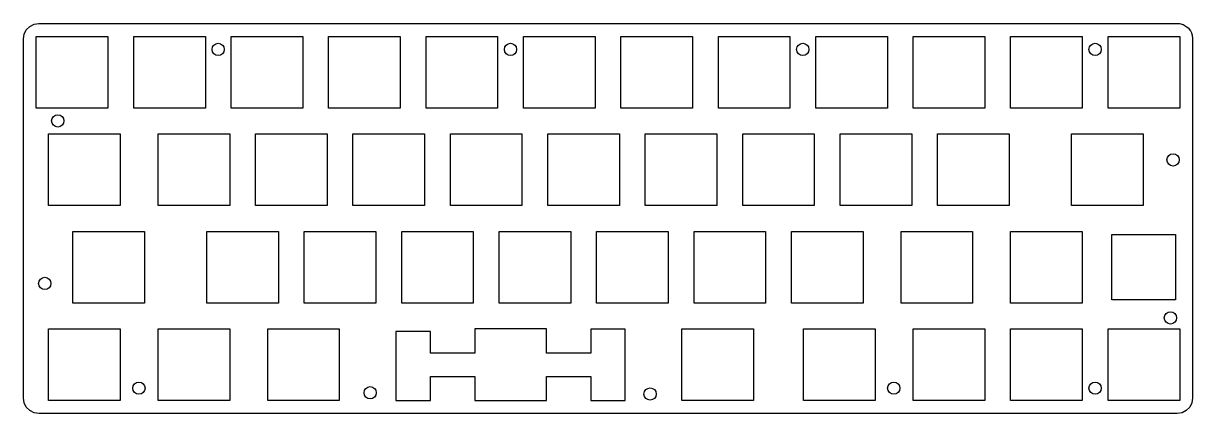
# Model space of a CAD drawing. Header units: millimetres. Extents: x 0 to 229, y 0 to 76.
import ezdxf

# ---------------------------------------------------------------- set-up
doc = ezdxf.new("R2010")
doc.units = ezdxf.units.MM

msp = doc.modelspace()

# ---------------------------------------------------------------- linework, layer by layer
for points in [[(225.62, 76.19), (226.08, 76.15), (226.76, 75.96), (227.38, 75.61), (227.74, 75.31), (228.17, 74.75), (228.39, 74.33), (228.53, 73.89), (228.62, 73.19), (228.62, 2.98), (228.47, 2.06), (228.04, 1.22), (227.38, 0.56), (226.54, 0.13), (225.62, -0.02), (3.01, -0.02), (2.09, 0.13), (1.25, 0.56), (0.59, 1.22), (0.16, 2.06), (0.01, 2.99), (0.01, 73.19), (0.16, 74.11), (0.59, 74.95), (1.25, 75.61), (2.09, 76.04), (3.01, 76.19), (225.62, 76.19)], [(2.54, 73.66), (16.54, 73.66), (16.54, 59.66), (2.54, 59.66), (2.54, 73.66)], [(21.59, 73.66), (35.59, 73.66), (35.59, 59.66), (21.59, 59.66), (21.59, 73.66)], [(40.64, 73.66), (54.64, 73.66), (54.64, 59.66), (40.64, 59.66), (40.64, 73.66)], [(59.69, 73.66), (73.69, 73.66), (73.69, 59.66), (59.69, 59.66), (59.69, 73.66)], [(78.74, 73.66), (92.74, 73.66), (92.74, 59.66), (78.74, 59.66), (78.74, 73.66)], [(97.79, 73.66), (111.79, 73.66), (111.79, 59.66), (97.79, 59.66), (97.79, 73.66)], [(116.84, 73.66), (130.84, 73.66), (130.84, 59.66), (116.84, 59.66), (116.84, 73.66)], [(116.84, 73.66), (130.84, 73.66), (130.84, 59.66), (116.84, 59.66), (116.84, 73.66)], [(135.89, 73.66), (149.89, 73.66), (149.89, 59.66), (135.89, 59.66), (135.89, 73.66)], [(154.94, 73.66), (168.94, 73.66), (168.94, 59.66), (154.94, 59.66), (154.94, 73.66)], [(173.99, 73.66), (187.99, 73.66), (187.99, 59.66), (173.99, 59.66), (173.99, 73.66)], [(193.04, 73.66), (207.04, 73.66), (207.04, 59.66), (193.04, 59.66), (193.04, 73.66)], [(212.09, 73.66), (226.09, 73.66), (226.09, 59.66), (212.09, 59.66), (212.09, 73.66)], [(4.92, 54.61), (18.92, 54.61), (18.92, 40.61), (4.92, 40.61), (4.92, 54.61)], [(26.35, 54.61), (40.35, 54.61), (40.35, 40.61), (26.35, 40.61), (26.35, 54.61)], [(45.4, 54.61), (59.4, 54.61), (59.4, 40.61), (45.4, 40.61), (45.4, 54.61)], [(64.45, 54.61), (78.45, 54.61), (78.45, 40.61), (64.45, 40.61), (64.45, 54.61)], [(83.5, 54.61), (97.5, 54.61), (97.5, 40.61), (83.5, 40.61), (83.5, 54.61)], [(102.55, 54.61), (116.55, 54.61), (116.55, 40.61), (102.55, 40.61), (102.55, 54.61)], [(121.6, 54.61), (135.6, 54.61), (135.6, 40.61), (121.6, 40.61), (121.6, 54.61)], [(140.65, 54.61), (154.65, 54.61), (154.65, 40.61), (140.65, 40.61), (140.65, 54.61)], [(159.7, 54.61), (173.7, 54.61), (173.7, 40.61), (159.7, 40.61), (159.7, 54.61)], [(178.75, 54.61), (192.75, 54.61), (192.75, 40.61), (178.75, 40.61), (178.75, 54.61)], [(204.95, 54.61), (218.95, 54.61), (218.95, 40.61), (204.95, 40.61), (204.95, 54.61)], [(9.68, 35.56), (23.68, 35.56), (23.68, 21.56), (9.68, 21.56), (9.68, 35.56)], [(35.88, 35.56), (49.88, 35.56), (49.88, 21.56), (35.88, 21.56), (35.88, 35.56)], [(54.93, 35.56), (68.93, 35.56), (68.93, 21.56), (54.93, 21.56), (54.93, 35.56)], [(73.98, 35.56), (87.98, 35.56), (87.98, 21.56), (73.98, 21.56), (73.98, 35.56)], [(93.03, 35.56), (107.03, 35.56), (107.03, 21.56), (93.03, 21.56), (93.03, 35.56)], [(112.08, 35.56), (126.08, 35.56), (126.08, 21.56), (112.08, 21.56), (112.08, 35.56)], [(131.13, 35.56), (145.13, 35.56), (145.13, 21.56), (131.13, 21.56), (131.13, 35.56)], [(150.18, 35.56), (164.18, 35.56), (164.18, 21.56), (150.18, 21.56), (150.18, 35.56)], [(171.61, 35.56), (185.61, 35.56), (185.61, 21.56), (171.61, 21.56), (171.61, 35.56)], [(193.04, 35.56), (207.04, 35.56), (207.04, 21.56), (193.04, 21.56), (193.04, 35.56)], [(212.85, 34.93), (225.3, 34.93), (225.3, 22.23), (212.85, 22.23), (212.85, 34.93)], [(4.92, 16.51), (18.92, 16.51), (18.92, 2.51), (4.92, 2.51), (4.92, 16.51)], [(26.35, 16.51), (40.35, 16.51), (40.35, 2.51), (26.35, 2.51), (26.35, 16.51)], [(47.78, 16.51), (61.78, 16.51), (61.78, 2.51), (47.78, 2.51), (47.78, 16.51)], [(88.27, 16.51), (88.27, 11.81), (79.59, 11.81), (79.59, 15.99), (72.84, 15.99), (72.84, 2.53), (79.59, 2.53), (79.59, 7.21), (88.27, 7.21), (88.27, 2.51), (102.26, 2.51), (102.26, 7.21), (110.94, 7.21), (110.94, 2.53), (117.67, 2.53), (117.67, 16.5), (110.94, 16.5), (110.94, 11.81), (102.26, 11.81), (102.26, 16.51), (88.27, 16.51)], [(128.75, 16.51), (142.75, 16.51), (142.75, 2.51), (128.75, 2.51), (128.75, 16.51)], [(152.56, 16.51), (166.56, 16.51), (166.56, 2.51), (152.56, 2.51), (152.56, 16.51)], [(173.99, 16.51), (187.99, 16.51), (187.99, 2.51), (173.99, 2.51), (173.99, 16.51)], [(193.04, 16.51), (207.04, 16.51), (207.04, 2.51), (193.04, 2.51), (193.04, 16.51)], [(212.09, 16.51), (226.09, 16.51), (226.09, 2.51), (212.09, 2.51), (212.09, 16.51)]]:
    msp.add_lwpolyline(points, close=True)
for centre in [(38.1, 71.12), (95.25, 71.12), (152.4, 71.12), (209.55, 71.12), (6.73, 57.15), (224.79, 49.53), (4.19, 25.4), (224.28, 18.67), (22.61, 4.95), (67.82, 4.06), (122.55, 3.81), (170.18, 4.95), (209.55, 4.95)]:
    msp.add_circle(centre, 1.2)

doc.saveas('drawing.dxf')
